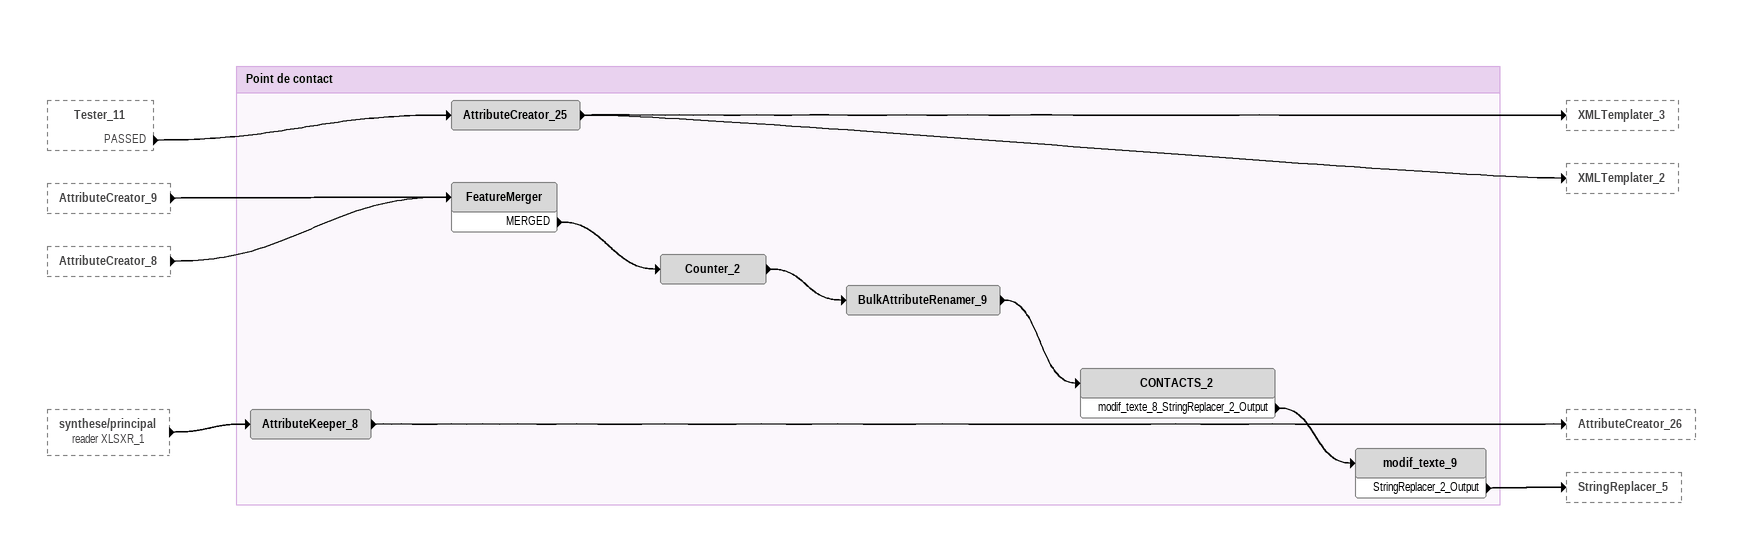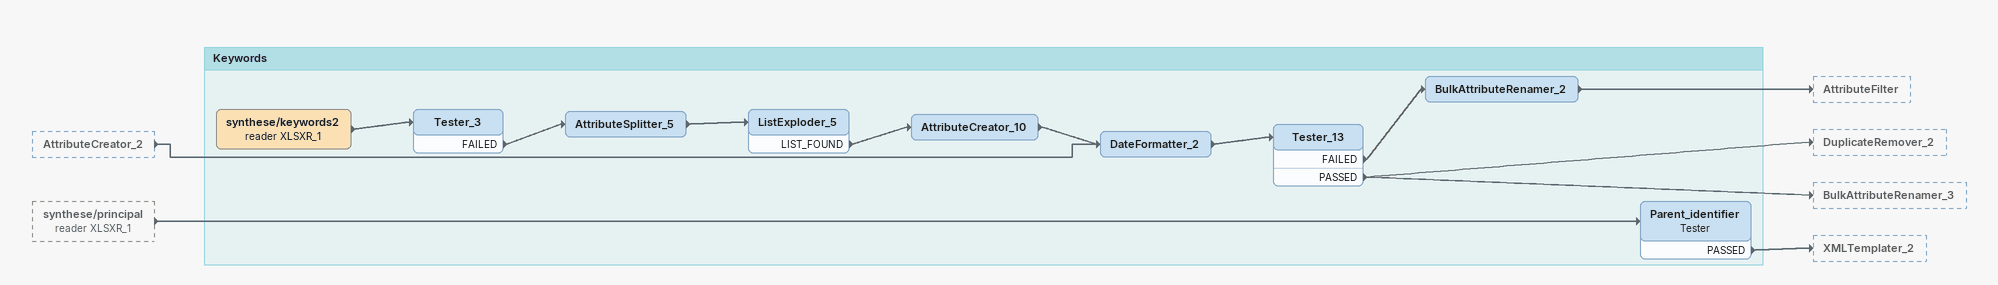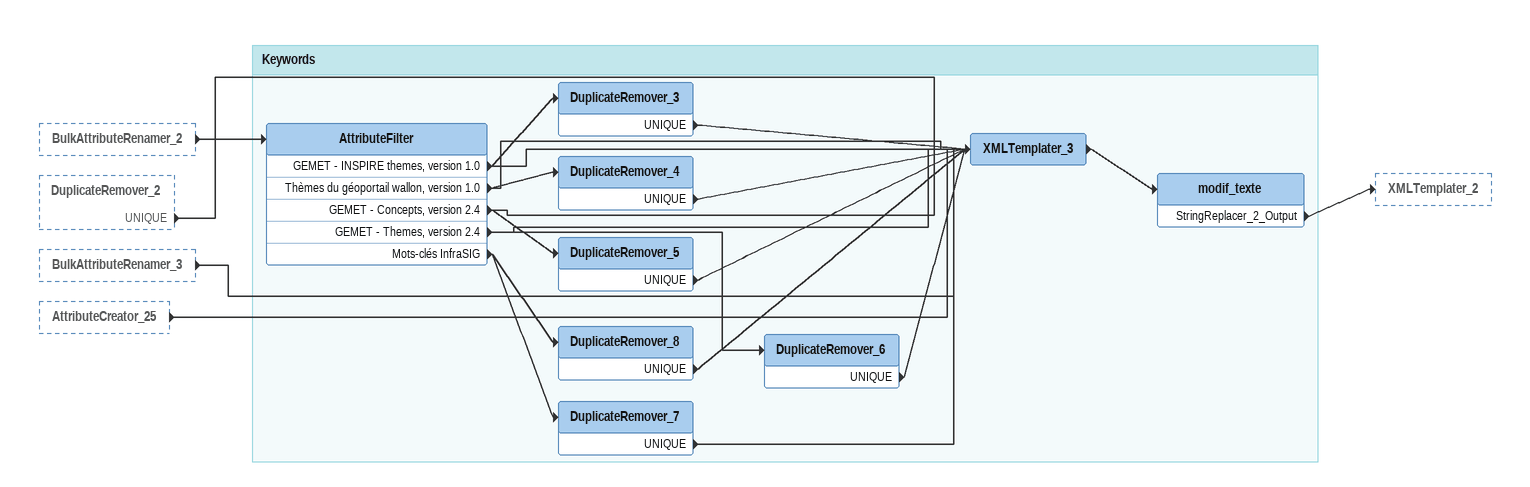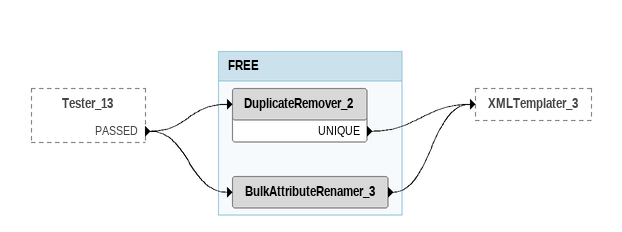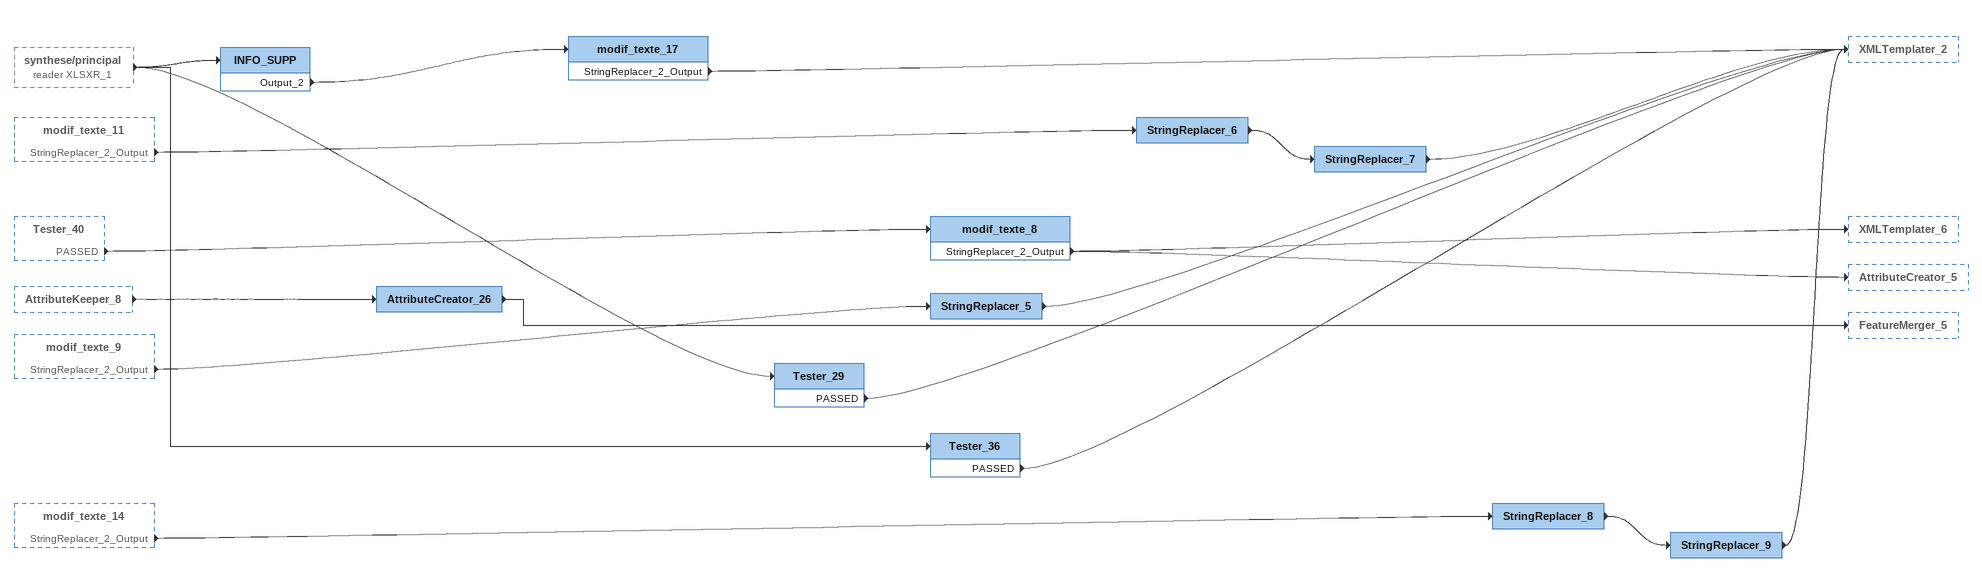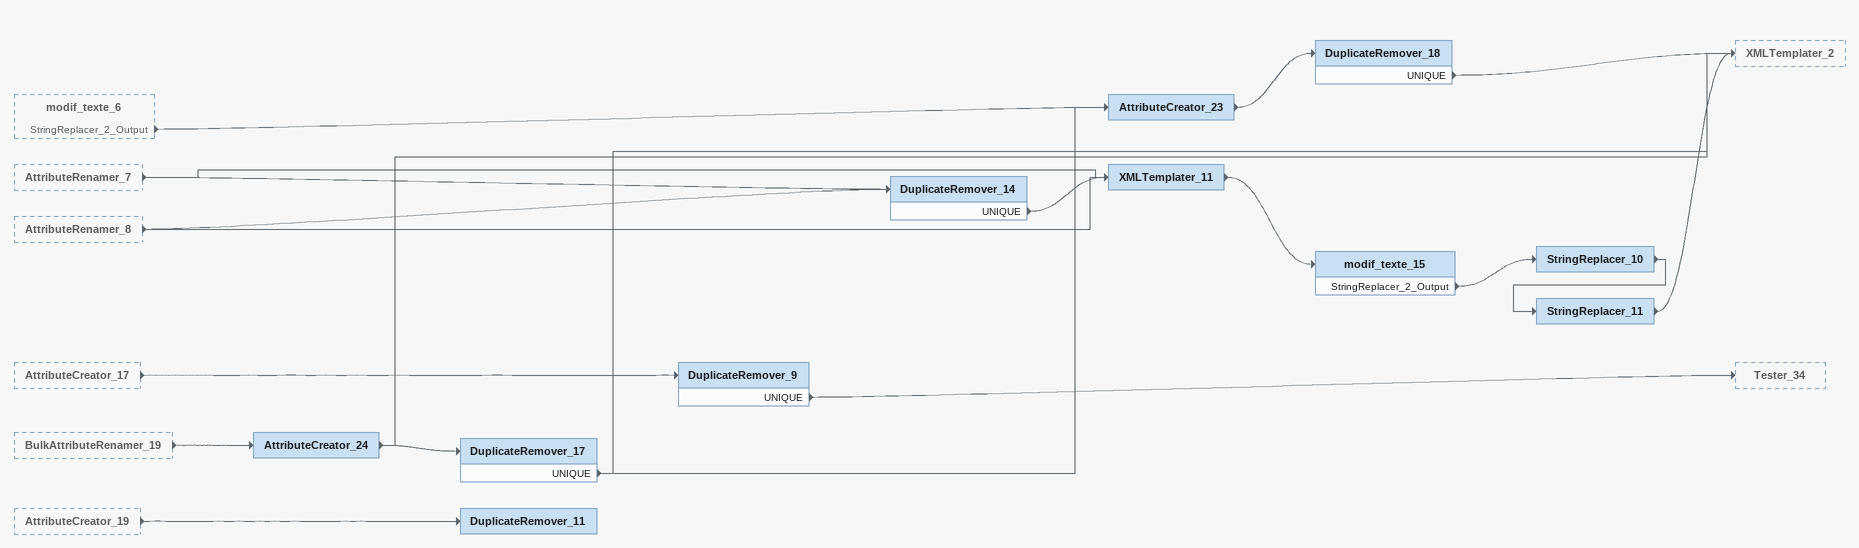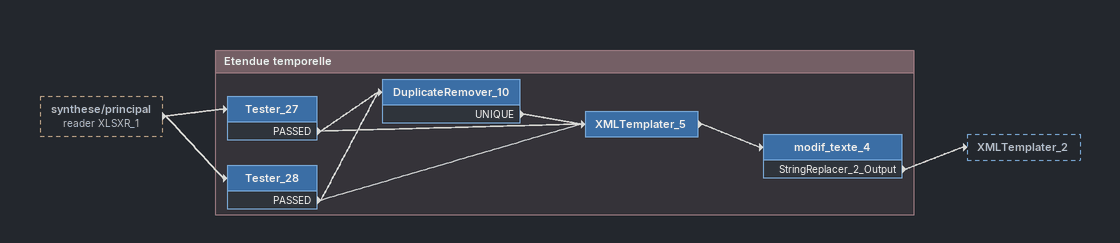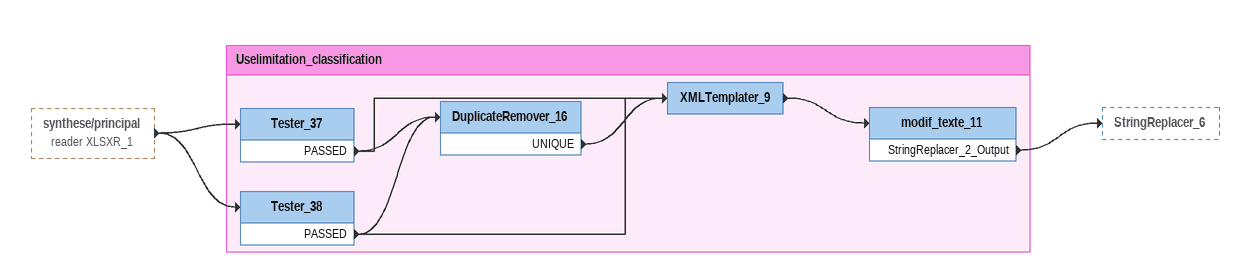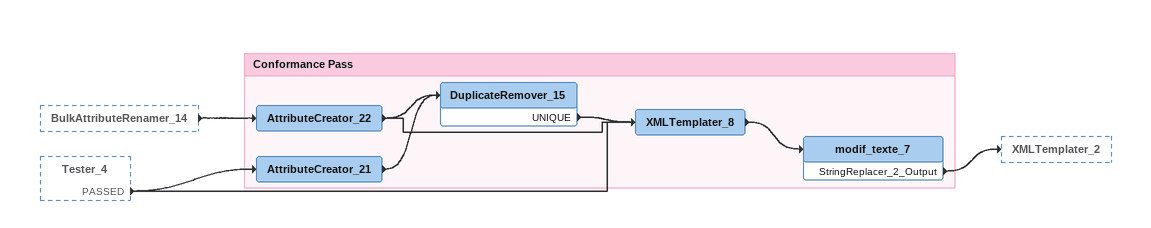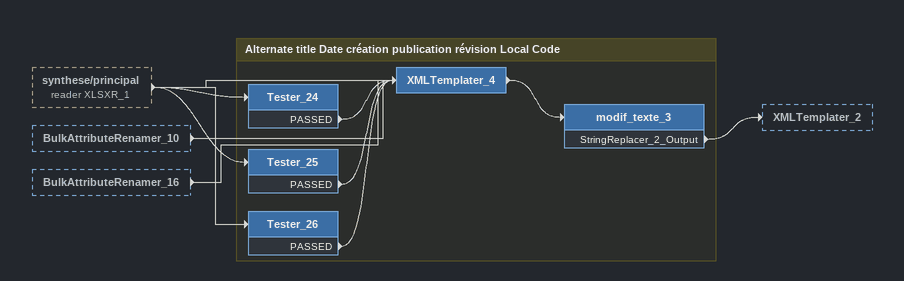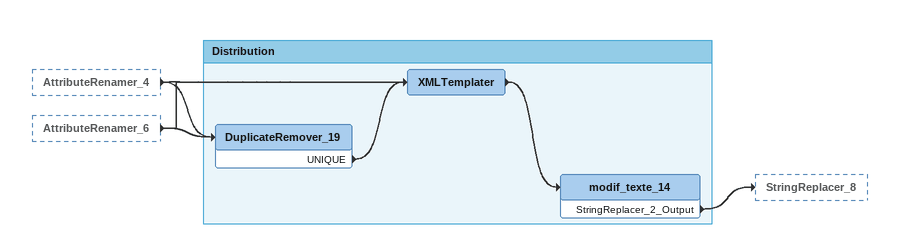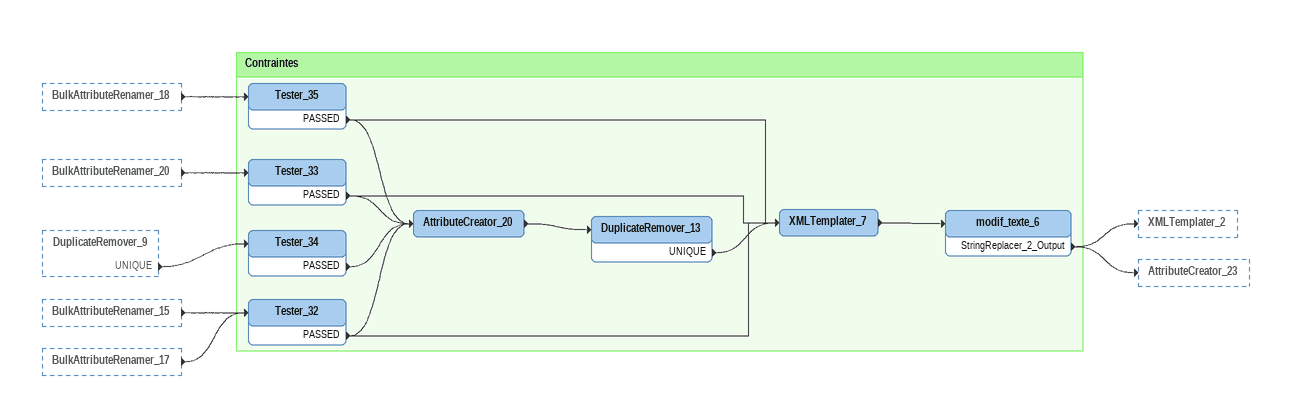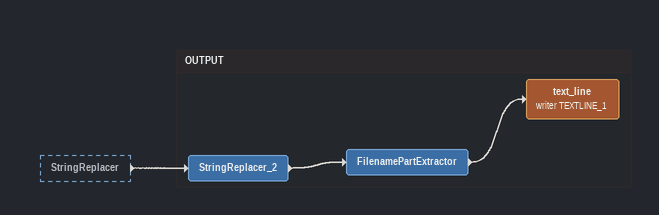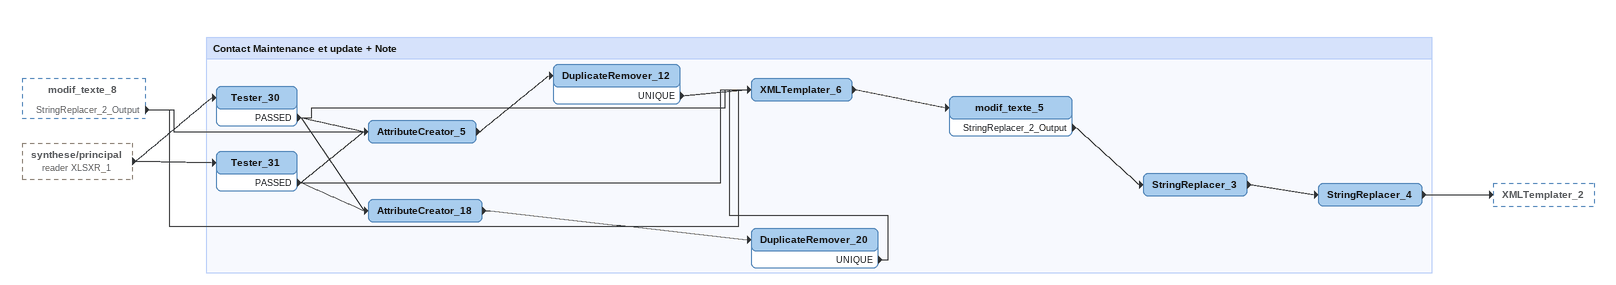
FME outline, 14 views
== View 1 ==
Tester_11 [outside]
    PASSED -> AttributeCreator_25
AttributeCreator_9 [outside]
    -> FeatureMerger
AttributeCreator_8 [outside]
    -> FeatureMerger
synthese/principal (reader XLSXR_1) [outside]
    -> AttributeKeeper_8

Bookmark: Point de contact
AttributeCreator_25
    -> XMLTemplater_3
    -> XMLTemplater_2
FeatureMerger
    MERGED -> Counter_2
Counter_2
    -> BulkAttributeRenamer_9
BulkAttributeRenamer_9
    -> CONTACTS_2
CONTACTS_2
    modif_texte_8_StringReplacer_2_Output -> modif_texte_9
modif_texte_9
    StringReplacer_2_Output -> StringReplacer_5
AttributeKeeper_8
    -> AttributeCreator_26

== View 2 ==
AttributeCreator_2 [outside]
    -> DateFormatter_2
synthese/principal (reader XLSXR_1) [outside]
    -> Parent_identifier

Bookmark: Keywords
Parent_identifier: Tester
    PASSED -> XMLTemplater_2
synthese/keywords2 (reader XLSXR_1)
    -> Tester_3
Tester_3
    FAILED -> AttributeSplitter_5
AttributeSplitter_5
    -> ListExploder_5
ListExploder_5
    LIST_FOUND -> AttributeCreator_10
AttributeCreator_10
    -> DateFormatter_2
DateFormatter_2
    -> Tester_13
Tester_13
    FAILED -> BulkAttributeRenamer_2
    PASSED -> DuplicateRemover_2
    PASSED -> BulkAttributeRenamer_3
BulkAttributeRenamer_2
    -> AttributeFilter

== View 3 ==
BulkAttributeRenamer_2 [outside]
    -> AttributeFilter
DuplicateRemover_2 [outside]
    UNIQUE -> XMLTemplater_3
BulkAttributeRenamer_3 [outside]
    -> XMLTemplater_3
AttributeCreator_25 [outside]
    -> XMLTemplater_3

Bookmark: Keywords
AttributeFilter
    GEMET - INSPIRE themes, version 1.0 -> DuplicateRemover_3
    Thèmes du géoportail wallon, version 1.0 -> DuplicateRemover_4
    GEMET - Concepts, version 2.4 -> DuplicateRemover_5
    GEMET - Themes, version 2.4 -> DuplicateRemover_6
    Mots-clés InfraSIG -> DuplicateRemover_7
    GEMET - INSPIRE themes, version 1.0 -> XMLTemplater_3
    Thèmes du géoportail wallon, version 1.0 -> XMLTemplater_3
    GEMET - Concepts, version 2.4 -> XMLTemplater_3
    GEMET - Themes, version 2.4 -> XMLTemplater_3
    Mots-clés InfraSIG -> DuplicateRemover_8
DuplicateRemover_3
    UNIQUE -> XMLTemplater_3
DuplicateRemover_4
    UNIQUE -> XMLTemplater_3
DuplicateRemover_5
    UNIQUE -> XMLTemplater_3
DuplicateRemover_8
    UNIQUE -> XMLTemplater_3
DuplicateRemover_6
    UNIQUE -> XMLTemplater_3
DuplicateRemover_7
    UNIQUE -> XMLTemplater_3
XMLTemplater_3
    -> modif_texte
modif_texte
    StringReplacer_2_Output -> XMLTemplater_2

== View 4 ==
Tester_13 [outside]
    PASSED -> DuplicateRemover_2
    PASSED -> BulkAttributeRenamer_3

Bookmark: FREE
DuplicateRemover_2
    UNIQUE -> XMLTemplater_3
BulkAttributeRenamer_3
    -> XMLTemplater_3

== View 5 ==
synthese/principal (reader XLSXR_1) [outside]
    -> Tester_29
    -> Tester_36
    -> INFO_SUPP
modif_texte_11 [outside]
    StringReplacer_2_Output -> StringReplacer_6
Tester_40 [outside]
    PASSED -> modif_texte_8
AttributeKeeper_8 [outside]
    -> AttributeCreator_26
modif_texte_9 [outside]
    StringReplacer_2_Output -> StringReplacer_5
modif_texte_14 [outside]
    StringReplacer_2_Output -> StringReplacer_8
modif_texte_8
    StringReplacer_2_Output -> XMLTemplater_6
    StringReplacer_2_Output -> AttributeCreator_5
INFO_SUPP
    Output_2 -> modif_texte_17
modif_texte_17
    StringReplacer_2_Output -> XMLTemplater_2
StringReplacer_5
    -> XMLTemplater_2
StringReplacer_6
    -> StringReplacer_7
StringReplacer_7
    -> XMLTemplater_2
AttributeCreator_26
    -> FeatureMerger_5
Tester_29
    PASSED -> XMLTemplater_2
Tester_36
    PASSED -> XMLTemplater_2
StringReplacer_8
    -> StringReplacer_9
StringReplacer_9
    -> XMLTemplater_2

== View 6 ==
modif_texte_6 [outside]
    StringReplacer_2_Output -> AttributeCreator_23
AttributeRenamer_7 [outside]
    -> XMLTemplater_11
    -> DuplicateRemover_14
AttributeRenamer_8 [outside]
    -> DuplicateRemover_14
    -> XMLTemplater_11
AttributeCreator_17 [outside]
    -> DuplicateRemover_9
BulkAttributeRenamer_19 [outside]
    -> AttributeCreator_24
AttributeCreator_19 [outside]
    -> DuplicateRemover_11
DuplicateRemover_14
    UNIQUE -> XMLTemplater_11
XMLTemplater_11
    -> modif_texte_15
modif_texte_15
    StringReplacer_2_Output -> StringReplacer_10
StringReplacer_10
    -> StringReplacer_11
StringReplacer_11
    -> XMLTemplater_2
DuplicateRemover_9
    UNIQUE -> Tester_34
AttributeCreator_24
    -> XMLTemplater_2
    -> DuplicateRemover_17
DuplicateRemover_17
    UNIQUE -> AttributeCreator_23
    UNIQUE -> XMLTemplater_2
AttributeCreator_23
    -> DuplicateRemover_18
DuplicateRemover_18
    UNIQUE -> XMLTemplater_2
DuplicateRemover_11

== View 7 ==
synthese/principal (reader XLSXR_1) [outside]
    -> Tester_27
    -> Tester_28

Bookmark: Etendue temporelle
Tester_27
    PASSED -> DuplicateRemover_10
    PASSED -> XMLTemplater_5
Tester_28
    PASSED -> DuplicateRemover_10
    PASSED -> XMLTemplater_5
DuplicateRemover_10
    UNIQUE -> XMLTemplater_5
XMLTemplater_5
    -> modif_texte_4
modif_texte_4
    StringReplacer_2_Output -> XMLTemplater_2

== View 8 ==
synthese/principal (reader XLSXR_1) [outside]
    -> Tester_37
    -> Tester_38

Bookmark: Uselimitation_classification
Tester_37
    PASSED -> DuplicateRemover_16
    PASSED -> XMLTemplater_9
Tester_38
    PASSED -> DuplicateRemover_16
    PASSED -> XMLTemplater_9
DuplicateRemover_16
    UNIQUE -> XMLTemplater_9
XMLTemplater_9
    -> modif_texte_11
modif_texte_11
    StringReplacer_2_Output -> StringReplacer_6

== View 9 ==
BulkAttributeRenamer_14 [outside]
    -> AttributeCreator_22
Tester_4 [outside]
    PASSED -> XMLTemplater_8
    PASSED -> AttributeCreator_21

Bookmark: Conformance Pass
AttributeCreator_21
    -> DuplicateRemover_15
AttributeCreator_22
    -> DuplicateRemover_15
    -> XMLTemplater_8
DuplicateRemover_15
    UNIQUE -> XMLTemplater_8
XMLTemplater_8
    -> modif_texte_7
modif_texte_7
    StringReplacer_2_Output -> XMLTemplater_2

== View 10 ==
synthese/principal (reader XLSXR_1) [outside]
    -> XMLTemplater_4
    -> Tester_25
    -> Tester_26
    -> Tester_24
BulkAttributeRenamer_10 [outside]
    -> XMLTemplater_4
BulkAttributeRenamer_16 [outside]
    -> XMLTemplater_4

Bookmark: Alternate title Date création publication révision Local Code
Tester_24
    PASSED -> XMLTemplater_4
Tester_25
    PASSED -> XMLTemplater_4
Tester_26
    PASSED -> XMLTemplater_4
XMLTemplater_4
    -> modif_texte_3
modif_texte_3
    StringReplacer_2_Output -> XMLTemplater_2

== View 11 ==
AttributeRenamer_4 [outside]
    -> DuplicateRemover_19
    -> XMLTemplater
AttributeRenamer_6 [outside]
    -> DuplicateRemover_19
    -> XMLTemplater

Bookmark: Distribution
DuplicateRemover_19
    UNIQUE -> XMLTemplater
XMLTemplater
    -> modif_texte_14
modif_texte_14
    StringReplacer_2_Output -> StringReplacer_8

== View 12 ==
BulkAttributeRenamer_18 [outside]
    -> Tester_35
BulkAttributeRenamer_20 [outside]
    -> Tester_33
DuplicateRemover_9 [outside]
    UNIQUE -> Tester_34
BulkAttributeRenamer_15 [outside]
    -> Tester_32
BulkAttributeRenamer_17 [outside]
    -> Tester_32

Bookmark: Contraintes
Tester_35
    PASSED -> XMLTemplater_7
    PASSED -> AttributeCreator_20
Tester_32
    PASSED -> XMLTemplater_7
    PASSED -> AttributeCreator_20
Tester_34
    PASSED -> AttributeCreator_20
Tester_33
    PASSED -> XMLTemplater_7
    PASSED -> AttributeCreator_20
AttributeCreator_20
    -> DuplicateRemover_13
DuplicateRemover_13
    UNIQUE -> XMLTemplater_7
XMLTemplater_7
    -> modif_texte_6
modif_texte_6
    StringReplacer_2_Output -> XMLTemplater_2
    StringReplacer_2_Output -> AttributeCreator_23

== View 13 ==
StringReplacer [outside]
    -> StringReplacer_2

Bookmark: OUTPUT
StringReplacer_2
    -> FilenamePartExtractor
FilenamePartExtractor
    -> text_line (writer TEXTLINE_1)
text_line (writer TEXTLINE_1)

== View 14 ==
modif_texte_8 [outside]
    StringReplacer_2_Output -> XMLTemplater_6
    StringReplacer_2_Output -> AttributeCreator_5
synthese/principal (reader XLSXR_1) [outside]
    -> Tester_30
    -> Tester_31

Bookmark: Contact Maintenance et update + Note
Tester_30
    PASSED -> XMLTemplater_6
    PASSED -> AttributeCreator_5
    PASSED -> AttributeCreator_18
Tester_31
    PASSED -> XMLTemplater_6
    PASSED -> AttributeCreator_5
    PASSED -> AttributeCreator_18
AttributeCreator_5
    -> DuplicateRemover_12
DuplicateRemover_12
    UNIQUE -> XMLTemplater_6
AttributeCreator_18
    -> DuplicateRemover_20
DuplicateRemover_20
    UNIQUE -> XMLTemplater_6
XMLTemplater_6
    -> modif_texte_5
modif_texte_5
    StringReplacer_2_Output -> StringReplacer_3
StringReplacer_3
    -> StringReplacer_4
StringReplacer_4
    -> XMLTemplater_2
